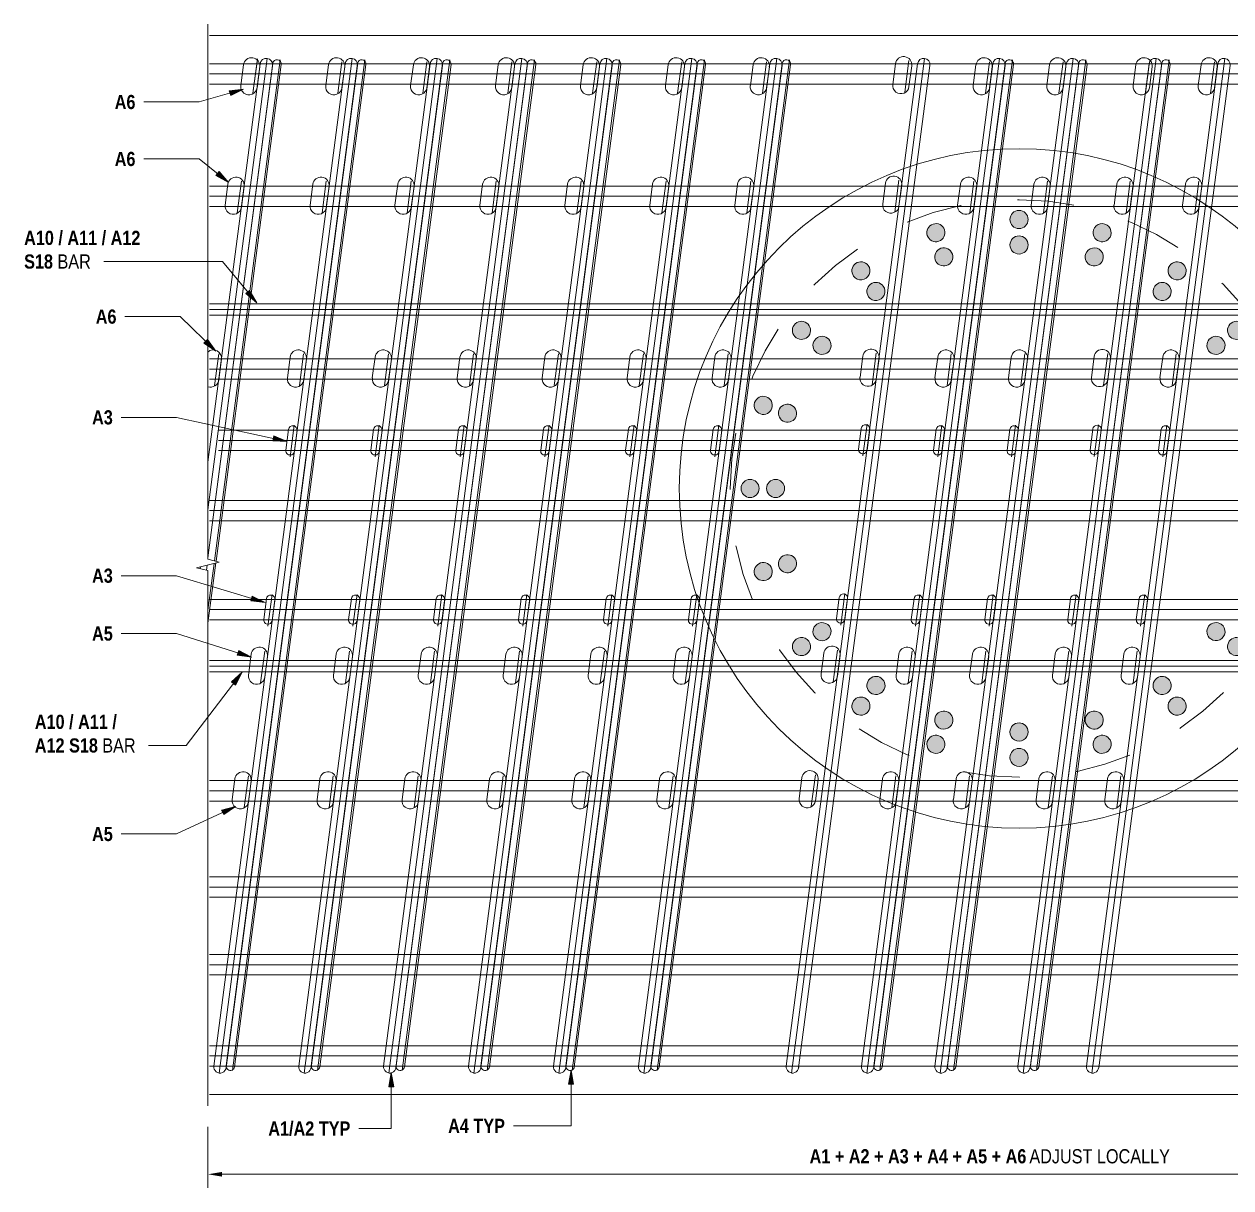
# Model space of a CAD drawing. Header units: metres. Extents: x 504.6 to 518.9, y 1.4 to 22.2.
# Drawn here: x 510.565 to 512.696, y 1.406 to 3.461 of the extents above; entities that cross this region are included whole.
import ezdxf

# ---------------------------------------------------------------- set-up
doc = ezdxf.new("R2010")
doc.units = ezdxf.units.M
doc.linetypes.add('JacobsDash', pattern=[0.0045, 0.003, -0.0015])
doc.layers.get('Defpoints').update_dxf_attribs({"color": 41})
for name, color, linetype, lineweight in [('A-ANNO-DIMS', 7, 'Continuous', 9), ('A-DETL', 7, 'Continuous', 13), ('A-DETL-GENF', 7, 'Continuous', 9), ('G-ANNO-TEXT', 7, 'Continuous', 9)]:
    doc.layers.add(name, color=color, linetype=linetype, lineweight=lineweight)
doc.styles.add('Arial Narrow_1', font='ARIALN.TTF', dxfattribs={"height": 0.025})
doc.styles.add('Arial Narrow_B_1', font='ARIALNB.TTF', dxfattribs={"height": 0.025})
doc.dimstyles.new('Dimension_Standard_O__mm_', dxfattribs={"dimscale": 0.3048, "dimtxt": 0.025586, "dimasz": 0.082021, "dimexe": 0.07874, "dimexo": 0.049213, "dimgap": 0.049213, "dimtad": 1, "dimdec": 0, "dimlfac": 1000, "dimzin": 0, "dimdsep": 46, "dimtxsty": 'Arial Narrow_1', "dimsah": 1, "dimcen": 0.09, "dimaunit": 1, "dimadec": 4, "dimazin": 0, "dimtfac": 1, "dimtdec": 4, "dimtix": 1, "dimtmove": 0, "dimatfit": 3, "dimfxl": 1, "dimtvp": 1, "dimtfill": 1, "dimtolj": 1, "dimtzin": 0, "dimlwd": 18, "dimlwe": 18, "dimarcsym": 2})

# ---------------------------------------------------------------- blocks, each defined once
blk = doc.blocks.new('S_Det_Reinf_Bar Section_2D - N32-5070897-DRG-2873073 - TYPICAL PLAN ABUTMENT A HEADSTOCK BOTTOM LEVEL')
at = {"layer": 'A-DETL-GENF'}
blk.add_hatch(color=256, dxfattribs=at).paths.add_polyline_path([(-0.016, 0), (-0.0155, -0.0041), (-0.0139, -0.008), (-0.0113, -0.0113), (-0.008, -0.0139), (-0.0041, -0.0155), (0, -0.016), (0.0041, -0.0155), (0.008, -0.0139), (0.0113, -0.0113), (0.0139, -0.008), (0.0155, -0.0041), (0.016, 0), (0.0155, 0.0041), (0.0139, 0.008), (0.0113, 0.0113), (0.008, 0.0139), (0.0041, 0.0155), (0, 0.016), (-0.0041, 0.0155), (-0.008, 0.0139), (-0.0113, 0.0113), (-0.0139, 0.008), (-0.0155, 0.0041)])
at = {"layer": 'A-DETL-GENF', "lineweight": 18}
for start, end in [(360, 180), (180, 360)]:
    blk.add_arc((0, 0), 0.016, start, end, dxfattribs=at)
blk = doc.blocks.new('S_Det_Reinf_Bar Section_2D - N32-V7-DRG-2873073 - TYPICAL PLAN ABUTMENT A HEADSTOCK BOTTOM LEVEL')
at = {"layer": 'A-DETL-GENF'}
blk.add_hatch(color=256, dxfattribs=at).paths.add_polyline_path([(-0.0155, -0.0041), (-0.0139, -0.008), (-0.0113, -0.0113), (-0.008, -0.0139), (-0.0041, -0.0155), (0, -0.016), (0.0041, -0.0155), (0.008, -0.0139), (0.0113, -0.0113), (0.0139, -0.008), (0.0155, -0.0041), (0.016, 0.0001), (0.0155, 0.0041), (0.0139, 0.008), (0.0113, 0.0113), (0.008, 0.0139), (0.0041, 0.0155), (0, 0.016), (-0.0041, 0.0155), (-0.008, 0.0139), (-0.0113, 0.0113), (-0.0139, 0.008), (-0.0155, 0.0041), (-0.016, 0)])
at = {"layer": 'A-DETL-GENF', "lineweight": 18}
for start, end in [(360, 180), (180, 360)]:
    blk.add_arc((0, 0), 0.016, start, end, dxfattribs=at)
blk = doc.blocks.new('S_Det_Reinf_Bar Section_2D - N32-V8-DRG-2873073 - TYPICAL PLAN ABUTMENT A HEADSTOCK BOTTOM LEVEL')
at = {"layer": 'A-DETL-GENF'}
blk.add_hatch(color=256, dxfattribs=at).paths.add_polyline_path([(-0.0139, -0.008), (-0.0113, -0.0113), (-0.008, -0.0139), (-0.0041, -0.0155), (0, -0.016), (0.0041, -0.0155), (0.008, -0.0139), (0.0113, -0.0113), (0.0139, -0.008), (0.0155, -0.0041), (0.016, 0), (0.0155, 0.0041), (0.0139, 0.008), (0.0113, 0.0113), (0.008, 0.0139), (0.0041, 0.0155), (-0.0002, 0.016), (-0.0041, 0.0155), (-0.008, 0.0139), (-0.0113, 0.0113), (-0.0139, 0.008), (-0.0155, 0.0041), (-0.016, 0), (-0.0155, -0.0041)])
at = {"layer": 'A-DETL-GENF', "lineweight": 18}
for start, end in [(360, 180), (180, 360)]:
    blk.add_arc((0, 0), 0.016, start, end, dxfattribs=at)
blk = doc.blocks.new('S_Det_Reinf_Bar Section_2D - N32-V9-DRG-2873073 - TYPICAL PLAN ABUTMENT A HEADSTOCK BOTTOM LEVEL')
at = {"layer": 'A-DETL-GENF'}
blk.add_hatch(color=256, dxfattribs=at).paths.add_polyline_path([(0.008, 0.0139), (0.0041, 0.0155), (0, 0.016), (-0.0041, 0.0155), (-0.008, 0.0139), (-0.0113, 0.0113), (-0.0139, 0.008), (-0.0155, 0.0041), (-0.016, 0), (-0.0155, -0.0041), (-0.0139, -0.008), (-0.0113, -0.0113), (-0.008, -0.0139), (-0.0041, -0.0155), (0.0003, -0.016), (0.0041, -0.0155), (0.008, -0.0139), (0.0113, -0.0113), (0.0139, -0.008), (0.0155, -0.0041), (0.016, 0), (0.0155, 0.0041), (0.0139, 0.008), (0.0113, 0.0113)])
at = {"layer": 'A-DETL-GENF', "lineweight": 18}
for start, end in [(360, 180), (180, 360)]:
    blk.add_arc((0, 0), 0.016, start, end, dxfattribs=at)
blk = doc.blocks.new('CS_DET_BreakLine_ViewScale - Std Break-7275567-DRG-2873073 - TYPICAL PLAN ABUTMENT A HEADSTOCK BOTTOM LEVEL')
at = {"layer": 'A-DETL-GENF'}
for p, q in [((0.925, 0), (-0.02, 0)), ((0.93, 0.02), (0.925, 0)), ((0.94, -0.02), (0.93, 0.02)), ((0.945, 0), (0.94, -0.02)), ((1.89, 0), (0.945, 0))]:
    blk.add_line(p, q, dxfattribs=at)
blk = doc.blocks.new('DIMBLOCK1-DRG-2873073 - TYPICAL PLAN ABUTMENT A HEADSTOCK BOTTOM LEVEL')
at = {"layer": 'A-ANNO-DIMS', "color": 0, "lineweight": 18, "transparency": 16777216}
for p, q in [((510.8896, 1.5137), (510.8896, 1.4059)), ((513.7521, 1.5083), (513.7521, 1.4059)), ((510.9146, 1.4299), (513.7271, 1.4299))]:
    blk.add_line(p, q, dxfattribs=at)
at = {"layer": 'A-ANNO-DIMS', "color": 0, "transparency": 16777216}
for points in [[(510.9146, 1.4341), (510.9146, 1.4257), (510.8896, 1.4299)], [(513.7271, 1.4341), (513.7271, 1.4257), (513.7521, 1.4299)]]:
    blk.add_solid(points, dxfattribs=at)
at = {"layer": 'Defpoints', "color": 0, "transparency": 16777216}
for p in [(510.8896, 1.5287), (513.7521, 1.5233), (513.7521, 1.4299)]:
    blk.add_point(p, dxfattribs=at)
at = {"layer": 'A-ANNO-DIMS', "color": 0, "lineweight": 18, "transparency": 16777216, "insert": (512.3209, 1.4598), "char_height": 0.025, "attachment_point": 5, "style": 'Arial Narrow_1', "bg_fill": 3, "box_fill_scale": 1.1, "bg_fill_color": 256, "bg_fill_true_color": 13158600, "bg_fill_transparency": 0}
blk.add_mtext('\\A1;\u200e', dxfattribs=at)

msp = doc.modelspace()

# ---------------------------------------------------------------- hatches: boundary and pattern name
at = {"layer": 'G-ANNO-TEXT'}
for points in [[(510.9526, 3.346), (510.9273, 3.3433), (510.9297, 3.3348)], [(510.9258, 3.1816), (510.9091, 3.2007), (510.9035, 3.1938)], [(510.9758, 2.9687), (510.9632, 2.9907), (510.9564, 2.9851)], [(510.9035, 2.8834), (510.8886, 2.904), (510.8825, 2.8977)], [(511.0296, 2.7242), (511.0061, 2.7338), (511.0043, 2.7252)], [(510.9904, 2.4396), (510.9678, 2.4511), (510.9652, 2.4426)], [(510.9664, 2.3432), (510.9439, 2.3549), (510.9412, 2.3465)], [(510.9498, 2.3165), (510.9311, 2.2993), (510.9381, 2.2939)], [(510.9382, 2.0796), (510.9137, 2.073), (510.9174, 2.065)], [(511.2132, 1.6094), (511.2088, 1.5844), (511.2176, 1.5844)], [(511.5309, 1.614), (511.5265, 1.589), (511.5353, 1.589)]]:
    msp.add_hatch(color=256, dxfattribs=at).paths.add_polyline_path(points)

# ---------------------------------------------------------------- linework, layer by layer
at = {"layer": 'A-DETL', "lineweight": 18}
for p, q in [((510.8921, 3.441), (513.7521, 3.441)), ((511.0041, 3.3917), (510.8896, 2.5184)), ((510.9818, 3.391), (510.8896, 2.6877)), ((510.8921, 3.391), (513.7521, 3.391)), ((511.1318, 3.391), (510.8999, 1.621)), ((511.019, 3.3897), (510.904, 2.5124)), ((511.1537, 3.3917), (510.9218, 1.6217)), ((511.1686, 3.3897), (510.9366, 1.6197)), ((510.9524, 3.3892), (510.9476, 3.3525)), ((511.2818, 3.391), (511.0499, 1.621)), ((511.3041, 3.3917), (511.0721, 1.6217)), ((511.319, 3.3897), (511.087, 1.6197)), ((511.1024, 3.3892), (511.0976, 3.3525)), ((511.4318, 3.391), (511.1999, 1.621)), ((511.4537, 3.3917), (511.2218, 1.6217)), ((511.4686, 3.3897), (511.2366, 1.6197)), ((511.2524, 3.3892), (511.2476, 3.3525)), ((511.5818, 3.391), (511.3499, 1.621)), ((511.6037, 3.3917), (511.3718, 1.6217)), ((511.6186, 3.3897), (511.3866, 1.6197)), ((511.4024, 3.3892), (511.3976, 3.3525)), ((511.7318, 3.391), (511.4999, 1.621)), ((511.7537, 3.3917), (511.5218, 1.6217)), ((511.7686, 3.3897), (511.5366, 1.6197)), ((511.5524, 3.3892), (511.5476, 3.3525)), ((511.8818, 3.391), (511.6499, 1.621)), ((511.9037, 3.3917), (511.6718, 1.6217)), ((511.9186, 3.3897), (511.6866, 1.6197)), ((511.7024, 3.3892), (511.6976, 3.3525)), ((511.8524, 3.3892), (511.8476, 3.3525)), ((512.143, 3.391), (511.9111, 1.621)), ((512.2756, 3.391), (512.0436, 1.621)), ((512.2975, 3.3917), (512.0655, 1.6217)), ((512.3124, 3.3897), (512.0804, 1.6197)), ((512.1038, 3.3911), (512.099, 3.3544)), ((512.4056, 3.391), (512.1736, 1.621)), ((512.4275, 3.3917), (512.1955, 1.6217)), ((512.4424, 3.3897), (512.2104, 1.6197)), ((512.2461, 3.3892), (512.2413, 3.3525)), ((512.5518, 3.391), (512.3198, 1.621)), ((512.5741, 3.3917), (512.3421, 1.6217)), ((512.5889, 3.3897), (512.357, 1.6197)), ((512.3761, 3.3892), (512.3713, 3.3525)), ((512.673, 3.391), (512.4411, 1.621)), ((512.5286, 3.3892), (512.5238, 3.3525)), ((512.6436, 3.3892), (512.6388, 3.3525)), ((511.0036, 3.3881), (510.8896, 2.5184)), ((511.1536, 3.3881), (510.9217, 1.6181)), ((510.9811, 3.3854), (510.9763, 3.3487)), ((511.3036, 3.3881), (511.0717, 1.6181)), ((511.1311, 3.3854), (511.1263, 3.3487)), ((511.4536, 3.3881), (511.2217, 1.6181)), ((511.2811, 3.3854), (511.2763, 3.3487)), ((511.6036, 3.3881), (511.3717, 1.6181)), ((511.4311, 3.3854), (511.4263, 3.3487)), ((511.7536, 3.3881), (511.5217, 1.6181)), ((511.5811, 3.3854), (511.5763, 3.3487)), ((511.9036, 3.3881), (511.6717, 1.6181)), ((511.7311, 3.3854), (511.7263, 3.3487)), ((511.8811, 3.3854), (511.8763, 3.3487)), ((512.1648, 3.3881), (511.9329, 1.6181)), ((512.2974, 3.3881), (512.0654, 1.6181)), ((512.1326, 3.3873), (512.1277, 3.3507)), ((512.4274, 3.3881), (512.1954, 1.6181)), ((512.2749, 3.3854), (512.2701, 3.3487)), ((512.5736, 3.3881), (512.3416, 1.6181)), ((512.4049, 3.3854), (512.4001, 3.3487)), ((512.6948, 3.3881), (512.4629, 1.6181)), ((512.5573, 3.3854), (512.5525, 3.3487)), ((512.6723, 3.3854), (512.6675, 3.3487)), ((510.8921, 3.355), (513.7521, 3.355)), ((510.9247, 3.1781), (510.9199, 3.1415)), ((511.0747, 3.1781), (511.0699, 3.1415)), ((511.2247, 3.1781), (511.2199, 3.1415)), ((511.3747, 3.1781), (511.3699, 3.1415)), ((511.5247, 3.1781), (511.5199, 3.1415)), ((511.6747, 3.1781), (511.6699, 3.1415)), ((511.8247, 3.1781), (511.8199, 3.1415)), ((512.0861, 3.1801), (512.0813, 3.1434)), ((512.1149, 3.1763), (512.1101, 3.1396)), ((512.2185, 3.1781), (512.2137, 3.1415)), ((512.3485, 3.1781), (512.3437, 3.1415)), ((512.4947, 3.1781), (512.4899, 3.1415)), ((512.6159, 3.1781), (512.6111, 3.1415)), ((510.8921, 3.175), (513.7521, 3.175)), ((510.9535, 3.1744), (510.9486, 3.1377)), ((511.1035, 3.1744), (511.0986, 3.1377)), ((511.2535, 3.1744), (511.2486, 3.1377)), ((511.4035, 3.1744), (511.3986, 3.1377)), ((511.5535, 3.1744), (511.5486, 3.1377)), ((511.7035, 3.1744), (511.6986, 3.1377)), ((511.8535, 3.1744), (511.8486, 3.1377)), ((512.2472, 3.1744), (512.2424, 3.1377)), ((512.3772, 3.1744), (512.3724, 3.1377)), ((512.5234, 3.1744), (512.5186, 3.1377)), ((512.6447, 3.1744), (512.6399, 3.1377)), ((510.8921, 3.139), (513.7521, 3.139)), ((510.8921, 2.967), (513.7521, 2.967)), ((510.8921, 2.947), (513.7521, 2.947)), ((510.8921, 2.8699), (513.7521, 2.8699)), ((510.9135, 2.8693), (510.9087, 2.8326)), ((511.0347, 2.8731), (511.0299, 2.8364)), ((511.0635, 2.8693), (511.0587, 2.8326)), ((511.1847, 2.8731), (511.1799, 2.8364)), ((511.2135, 2.8693), (511.2087, 2.8326)), ((511.3347, 2.8731), (511.3299, 2.8364)), ((511.3635, 2.8693), (511.3587, 2.8326)), ((511.4847, 2.8731), (511.4799, 2.8364)), ((511.5135, 2.8693), (511.5087, 2.8326)), ((511.6347, 2.8731), (511.6299, 2.8364)), ((511.6635, 2.8693), (511.6587, 2.8326)), ((511.7847, 2.8731), (511.7799, 2.8364)), ((511.8135, 2.8693), (511.8087, 2.8326)), ((512.0461, 2.8744), (512.0413, 2.8377)), ((512.0748, 2.8706), (512.07, 2.8339)), ((512.1785, 2.8731), (512.1737, 2.8364)), ((512.2073, 2.8693), (512.2024, 2.8326)), ((512.3085, 2.8731), (512.3037, 2.8364)), ((512.3373, 2.8693), (512.3324, 2.8326)), ((512.4548, 2.8739), (512.45, 2.8372)), ((512.4835, 2.8701), (512.4787, 2.8334)), ((512.5759, 2.8731), (512.5711, 2.8364)), ((512.6047, 2.8693), (512.5999, 2.8326)), ((510.8921, 2.8339), (513.7521, 2.8339)), ((510.9084, 2.7439), (513.7521, 2.7439)), ((511.0321, 2.7453), (511.0273, 2.7086)), ((511.047, 2.7433), (511.0422, 2.7066)), ((511.1821, 2.7453), (511.1773, 2.7086)), ((511.197, 2.7433), (511.1922, 2.7066)), ((511.3321, 2.7453), (511.3273, 2.7086)), ((511.347, 2.7433), (511.3422, 2.7066)), ((511.4821, 2.7453), (511.4773, 2.7086)), ((511.497, 2.7433), (511.4922, 2.7066)), ((511.6321, 2.7453), (511.6273, 2.7086)), ((511.647, 2.7433), (511.6422, 2.7066)), ((511.7821, 2.7453), (511.7773, 2.7086)), ((511.797, 2.7433), (511.7922, 2.7066)), ((512.0435, 2.7472), (512.0387, 2.7105)), ((512.0584, 2.7452), (512.0536, 2.7086)), ((512.1759, 2.7453), (512.1711, 2.7086)), ((512.1907, 2.7433), (512.1859, 2.7066)), ((512.3059, 2.7453), (512.3011, 2.7086)), ((512.3207, 2.7433), (512.3159, 2.7066)), ((512.4524, 2.746), (512.4475, 2.7094)), ((512.4672, 2.7441), (512.4624, 2.7074)), ((512.5733, 2.7453), (512.5685, 2.7086)), ((512.5882, 2.7433), (512.5834, 2.7066)), ((510.9084, 2.7079), (513.7521, 2.7079)), ((510.8921, 2.62), (513.7521, 2.62)), ((510.8921, 2.584), (513.7521, 2.584)), ((510.888, 2.5056), (510.8868, 2.4967)), ((510.888, 2.5056), (510.8868, 2.4967)), ((510.9036, 2.5095), (510.8896, 2.4029)), ((510.8921, 2.445), (513.7521, 2.445)), ((510.9929, 2.4463), (510.9881, 2.4096)), ((511.0078, 2.4444), (511.003, 2.4077)), ((511.1429, 2.4463), (511.1381, 2.4096)), ((511.1578, 2.4444), (511.153, 2.4077)), ((511.2929, 2.4463), (511.2881, 2.4096)), ((511.3078, 2.4444), (511.303, 2.4077)), ((511.4429, 2.4463), (511.4381, 2.4096)), ((511.4578, 2.4444), (511.453, 2.4077)), ((511.5929, 2.4463), (511.5881, 2.4096)), ((511.6078, 2.4444), (511.603, 2.4077)), ((511.7429, 2.4463), (511.7381, 2.4096)), ((511.7578, 2.4444), (511.753, 2.4077)), ((512.0044, 2.4483), (511.9995, 2.4116)), ((512.0192, 2.4463), (512.0144, 2.4096)), ((512.1367, 2.4463), (512.1319, 2.4096)), ((512.1516, 2.4444), (512.1468, 2.4077)), ((512.2667, 2.4463), (512.2619, 2.4096)), ((512.2816, 2.4444), (512.2768, 2.4077)), ((512.4129, 2.4463), (512.4081, 2.4096)), ((512.4277, 2.4444), (512.4229, 2.4077)), ((512.5341, 2.4463), (512.5293, 2.4096)), ((512.549, 2.4444), (512.5442, 2.4077)), ((510.8921, 2.409), (513.7521, 2.409)), ((510.9659, 2.3481), (510.9611, 2.3115)), ((511.1159, 2.3481), (511.1111, 2.3115)), ((511.2659, 2.3481), (511.2611, 2.3115)), ((511.4159, 2.3481), (511.4111, 2.3115)), ((511.5659, 2.3481), (511.5611, 2.3115)), ((511.7159, 2.3481), (511.7111, 2.3115)), ((511.9774, 2.3501), (511.9726, 2.3134)), ((512.0061, 2.3463), (512.0013, 2.3096)), ((512.1097, 2.3481), (512.1049, 2.3115)), ((512.2397, 2.3481), (512.2349, 2.3115)), ((512.3859, 2.3481), (512.3811, 2.3115)), ((512.5071, 2.3481), (512.5023, 2.3115)), ((510.8921, 2.337), (513.7521, 2.337)), ((510.9947, 2.3444), (510.9899, 2.3077)), ((511.1447, 2.3444), (511.1399, 2.3077)), ((511.2947, 2.3444), (511.2899, 2.3077)), ((511.4447, 2.3444), (511.4399, 2.3077)), ((511.5947, 2.3444), (511.5899, 2.3077)), ((511.7447, 2.3444), (511.7399, 2.3077)), ((512.1385, 2.3444), (512.1337, 2.3077)), ((512.2685, 2.3444), (512.2637, 2.3077)), ((512.4146, 2.3444), (512.4098, 2.3077)), ((512.5359, 2.3444), (512.5311, 2.3077)), ((510.8921, 2.317), (513.7521, 2.317)), ((510.8921, 2.125), (513.7521, 2.125)), ((510.9371, 2.1281), (510.9323, 2.0915)), ((510.9658, 2.1244), (510.961, 2.0877)), ((511.0871, 2.1281), (511.0823, 2.0915)), ((511.1158, 2.1244), (511.111, 2.0877)), ((511.2371, 2.1281), (511.2323, 2.0915)), ((511.2658, 2.1244), (511.261, 2.0877)), ((511.3871, 2.1281), (511.3823, 2.0915)), ((511.4158, 2.1244), (511.411, 2.0877)), ((511.5371, 2.1281), (511.5323, 2.0915)), ((511.5658, 2.1244), (511.561, 2.0877)), ((511.6871, 2.1281), (511.6823, 2.0915)), ((511.7158, 2.1244), (511.711, 2.0877)), ((511.9385, 2.1301), (511.9337, 2.0934)), ((511.9673, 2.1263), (511.9625, 2.0896)), ((512.0809, 2.1281), (512.0761, 2.0915)), ((512.1096, 2.1244), (512.1048, 2.0877)), ((512.2109, 2.1281), (512.2061, 2.0915)), ((512.2396, 2.1244), (512.2348, 2.0877)), ((512.3571, 2.1281), (512.3522, 2.0915)), ((512.3858, 2.1244), (512.381, 2.0877)), ((512.4783, 2.1281), (512.4735, 2.0915)), ((512.5071, 2.1244), (512.5023, 2.0877)), ((510.8921, 2.089), (513.7521, 2.089)), ((510.8921, 1.955), (513.7521, 1.955)), ((510.8921, 1.919), (513.7521, 1.919)), ((510.8921, 1.818), (513.7521, 1.818)), ((510.8921, 1.782), (513.7521, 1.782)), ((510.8921, 1.657), (513.7521, 1.657)), ((510.8921, 1.621), (513.7521, 1.621)), ((510.8921, 1.571), (513.7521, 1.571))]:
    msp.add_line(p, q, dxfattribs=at)
at = {"layer": 'A-DETL', "color": 7, "lineweight": 9, "true_color": 0xffffff}
for p, q in [((510.9942, 3.4005), (510.8896, 2.603)), ((511.017, 3.3982), (510.901, 2.5131)), ((511.1442, 3.4005), (510.9093, 1.6087)), ((511.1666, 3.3982), (510.9327, 1.6133)), ((510.9763, 3.3946), (510.969, 3.3388)), ((510.9769, 3.3996), (510.9696, 3.3438)), ((511.2942, 3.4005), (511.0593, 1.6087)), ((511.317, 3.3982), (511.0831, 1.6133)), ((511.1263, 3.3946), (511.119, 3.3388)), ((511.4442, 3.4005), (511.2093, 1.6087)), ((511.4666, 3.3982), (511.2327, 1.6133)), ((511.2763, 3.3946), (511.269, 3.3388)), ((511.5942, 3.4005), (511.3593, 1.6087)), ((511.6166, 3.3982), (511.3827, 1.6133)), ((511.4263, 3.3946), (511.419, 3.3388)), ((511.7442, 3.4005), (511.5093, 1.6087)), ((511.7666, 3.3982), (511.5327, 1.6133)), ((511.5763, 3.3946), (511.569, 3.3388)), ((511.8942, 3.4005), (511.6593, 1.6087)), ((511.9166, 3.3982), (511.6827, 1.6133)), ((511.7263, 3.3946), (511.719, 3.3388)), ((511.8763, 3.3946), (511.869, 3.3388)), ((512.1554, 3.4005), (511.9205, 1.6087)), ((512.2879, 3.4005), (512.0531, 1.6087)), ((512.3104, 3.3982), (512.0765, 1.6133)), ((512.1277, 3.3966), (512.1204, 3.3408)), ((512.4179, 3.4005), (512.1831, 1.6087)), ((512.4404, 3.3982), (512.2065, 1.6133)), ((512.2701, 3.3946), (512.2627, 3.3388)), ((512.5641, 3.4005), (512.3293, 1.6087)), ((512.587, 3.3982), (512.3531, 1.6133)), ((512.4001, 3.3946), (512.3927, 3.3388)), ((512.6854, 3.4005), (512.4505, 1.6087)), ((512.5525, 3.3946), (512.5452, 3.3388)), ((512.6675, 3.3946), (512.6602, 3.3388)), ((510.8921, 3.373), (513.7521, 3.373)), ((510.9486, 3.1836), (510.9413, 3.1278)), ((511.0986, 3.1836), (511.0913, 3.1278)), ((511.2486, 3.1836), (511.2413, 3.1278)), ((511.3986, 3.1836), (511.3913, 3.1278)), ((511.5486, 3.1836), (511.5413, 3.1278)), ((511.6986, 3.1836), (511.6913, 3.1278)), ((511.8486, 3.1836), (511.8413, 3.1278)), ((512.1101, 3.1855), (512.1027, 3.1297)), ((512.2424, 3.1836), (512.2351, 3.1278)), ((512.3724, 3.1836), (512.3651, 3.1278)), ((512.5186, 3.1836), (512.5113, 3.1278)), ((512.6398, 3.1836), (512.6325, 3.1278)), ((510.8921, 3.157), (513.7521, 3.157)), ((510.8921, 2.957), (513.7521, 2.957)), ((510.9086, 2.8785), (510.9013, 2.8227)), ((511.0586, 2.8785), (511.0513, 2.8227)), ((511.2086, 2.8785), (511.2013, 2.8227)), ((511.3586, 2.8785), (511.3513, 2.8227)), ((511.5086, 2.8785), (511.5013, 2.8227)), ((511.6586, 2.8785), (511.6513, 2.8227)), ((511.8086, 2.8785), (511.8013, 2.8227)), ((512.07, 2.8798), (512.0627, 2.824)), ((512.2024, 2.8785), (512.1951, 2.8227)), ((512.3324, 2.8785), (512.3251, 2.8227)), ((512.4787, 2.8794), (512.4714, 2.8235)), ((512.5998, 2.8785), (512.5925, 2.8227)), ((510.8921, 2.8519), (513.7521, 2.8519)), ((511.0421, 2.7525), (511.0348, 2.6967)), ((511.1921, 2.7525), (511.1848, 2.6967)), ((511.3421, 2.7525), (511.3348, 2.6967)), ((511.4921, 2.7525), (511.4848, 2.6967)), ((511.6421, 2.7525), (511.6348, 2.6967)), ((511.7921, 2.7525), (511.7848, 2.6967)), ((512.0536, 2.7545), (512.0462, 2.6987)), ((512.1859, 2.7525), (512.1786, 2.6967)), ((512.3159, 2.7525), (512.3086, 2.6967)), ((512.4624, 2.7533), (512.4551, 2.6975)), ((512.5833, 2.7525), (512.576, 2.6967)), ((510.9084, 2.7259), (513.7521, 2.7259)), ((510.8921, 2.602), (513.7521, 2.602)), ((510.8765, 2.5027), (510.8761, 2.4994)), ((510.9005, 2.5087), (510.8896, 2.4262)), ((511.0029, 2.4536), (510.9956, 2.3978)), ((511.1529, 2.4536), (511.1456, 2.3978)), ((511.3029, 2.4536), (511.2956, 2.3978)), ((511.4529, 2.4536), (511.4456, 2.3978)), ((511.6029, 2.4536), (511.5956, 2.3978)), ((511.7529, 2.4536), (511.7456, 2.3978)), ((512.0144, 2.4555), (512.0071, 2.3997)), ((512.1467, 2.4536), (512.1394, 2.3978)), ((512.2767, 2.4536), (512.2694, 2.3978)), ((512.4229, 2.4536), (512.4156, 2.3978)), ((512.5442, 2.4536), (512.5368, 2.3978)), ((510.8921, 2.427), (513.7521, 2.427)), ((510.9898, 2.3536), (510.9825, 2.2978)), ((511.1398, 2.3536), (511.1325, 2.2978)), ((511.2898, 2.3536), (511.2825, 2.2978)), ((511.4398, 2.3536), (511.4325, 2.2978)), ((511.5898, 2.3536), (511.5825, 2.2978)), ((511.7398, 2.3536), (511.7325, 2.2978)), ((512.0013, 2.3555), (511.994, 2.2997)), ((512.1336, 2.3536), (512.1263, 2.2978)), ((512.2636, 2.3536), (512.2563, 2.2978)), ((512.4098, 2.3536), (512.4025, 2.2978)), ((512.531, 2.3536), (512.5237, 2.2978)), ((510.8921, 2.327), (513.7521, 2.327)), ((510.961, 2.1336), (510.9537, 2.0778)), ((511.111, 2.1336), (511.1037, 2.0778)), ((511.261, 2.1336), (511.2537, 2.0778)), ((511.411, 2.1336), (511.4037, 2.0778)), ((511.561, 2.1336), (511.5537, 2.0778)), ((511.711, 2.1336), (511.7037, 2.0778)), ((511.9624, 2.1355), (511.9551, 2.0797)), ((512.1048, 2.1336), (512.0975, 2.0778)), ((512.2348, 2.1336), (512.2275, 2.0778)), ((512.381, 2.1336), (512.3736, 2.0778)), ((512.5022, 2.1336), (512.4949, 2.0778)), ((510.8921, 2.107), (513.7521, 2.107)), ((510.8921, 1.937), (513.7521, 1.937)), ((510.8921, 1.8), (513.7521, 1.8)), ((510.8921, 1.639), (513.7521, 1.639))]:
    msp.add_line(p, q, dxfattribs=at)
at = {"layer": 'A-DETL', "lineweight": 18}
msp.add_circle((512.3221, 2.641), 0.6, dxfattribs=at)
at = {"layer": 'A-DETL', "color": 8, "linetype": 'JacobsDash', "lineweight": 9, "true_color": 0x808080}
msp.add_circle((512.3221, 2.641), 0.51, dxfattribs=at)
at = {"layer": 'A-DETL', "lineweight": 18}
for centre, radius, start, end in [((510.9667, 3.3873), 0.0145, 352.5337, 172.5337), ((510.9927, 3.3896), 0.011, 352.5337, 172.5337), ((511.0115, 3.3907), 0.0075, 352.5337, 172.5337), ((511.1167, 3.3873), 0.0145, 352.5337, 172.5337), ((511.1427, 3.3896), 0.011, 352.5337, 172.5337), ((511.1612, 3.3907), 0.0075, 352.5337, 172.5337), ((511.2667, 3.3873), 0.0145, 352.5337, 172.5337), ((511.2927, 3.3896), 0.011, 352.5337, 172.5337), ((511.3115, 3.3907), 0.0075, 352.5337, 172.5337), ((511.4167, 3.3873), 0.0145, 352.5337, 172.5337), ((511.4427, 3.3896), 0.011, 352.5337, 172.5337), ((511.4612, 3.3907), 0.0075, 352.5337, 172.5337), ((511.5667, 3.3873), 0.0145, 352.5337, 172.5337), ((511.5927, 3.3896), 0.011, 352.5337, 172.5337), ((511.6112, 3.3907), 0.0075, 352.5337, 172.5337), ((511.7167, 3.3873), 0.0145, 352.5337, 172.5337), ((511.7427, 3.3896), 0.011, 352.5337, 172.5337), ((511.7612, 3.3907), 0.0075, 352.5337, 172.5337), ((511.8667, 3.3873), 0.0145, 352.5337, 172.5337), ((511.8927, 3.3896), 0.011, 352.5337, 172.5337), ((511.9112, 3.3907), 0.0075, 352.5337, 172.5337), ((512.1182, 3.3892), 0.0145, 352.5337, 172.5337), ((512.1539, 3.3896), 0.011, 352.5337, 172.5337), ((512.2605, 3.3873), 0.0145, 352.5337, 172.5337), ((512.2865, 3.3896), 0.011, 352.5337, 172.5337), ((512.3049, 3.3907), 0.0075, 352.5337, 172.5337), ((512.3905, 3.3873), 0.0145, 352.5337, 172.5337), ((512.4165, 3.3896), 0.011, 352.5337, 172.5337), ((512.4349, 3.3907), 0.0075, 352.5337, 172.5337), ((512.5429, 3.3873), 0.0145, 352.5337, 172.5337), ((512.5627, 3.3896), 0.011, 352.5337, 172.5337), ((512.5815, 3.3907), 0.0075, 352.5337, 172.5337), ((512.6579, 3.3873), 0.0145, 352.5337, 172.5337), ((512.6839, 3.3896), 0.011, 352.5337, 172.5337), ((510.9619, 3.3506), 0.0145, 172.5337, 352.5337), ((511.1119, 3.3506), 0.0145, 172.5337, 352.5337), ((511.2619, 3.3506), 0.0145, 172.5337, 352.5337), ((511.4119, 3.3506), 0.0145, 172.5337, 352.5337), ((511.5619, 3.3506), 0.0145, 172.5337, 352.5337), ((511.7119, 3.3506), 0.0145, 172.5337, 352.5337), ((511.8619, 3.3506), 0.0145, 172.5337, 352.5337), ((512.1134, 3.3526), 0.0145, 172.5337, 352.5337), ((512.2557, 3.3506), 0.0145, 172.5337, 352.5337), ((512.3857, 3.3506), 0.0145, 172.5337, 352.5337), ((512.5381, 3.3506), 0.0145, 172.5337, 352.5337), ((512.6531, 3.3506), 0.0145, 172.5337, 352.5337), ((510.9391, 3.1763), 0.0145, 352.5337, 172.5337), ((511.0891, 3.1763), 0.0145, 352.5337, 172.5337), ((511.2391, 3.1763), 0.0145, 352.5337, 172.5337), ((511.3891, 3.1763), 0.0145, 352.5337, 172.5337), ((511.5391, 3.1763), 0.0145, 352.5337, 172.5337), ((511.6891, 3.1763), 0.0145, 352.5337, 172.5337), ((511.8391, 3.1763), 0.0145, 352.5337, 172.5337), ((512.1005, 3.1782), 0.0145, 352.5337, 172.5337), ((512.2329, 3.1763), 0.0145, 352.5337, 172.5337), ((512.3629, 3.1763), 0.0145, 352.5337, 172.5337), ((512.509, 3.1763), 0.0145, 352.5337, 172.5337), ((512.6303, 3.1763), 0.0145, 352.5337, 172.5337), ((510.9343, 3.1396), 0.0145, 172.5337, 352.5337), ((511.0843, 3.1396), 0.0145, 172.5337, 352.5337), ((511.2343, 3.1396), 0.0145, 172.5337, 352.5337), ((511.3843, 3.1396), 0.0145, 172.5337, 352.5337), ((511.5343, 3.1396), 0.0145, 172.5337, 352.5337), ((511.6843, 3.1396), 0.0145, 172.5337, 352.5337), ((511.8343, 3.1396), 0.0145, 172.5337, 352.5337), ((512.0957, 3.1415), 0.0145, 172.5337, 352.5337), ((512.2281, 3.1396), 0.0145, 172.5337, 352.5337), ((512.3581, 3.1396), 0.0145, 172.5337, 352.5337), ((512.5042, 3.1396), 0.0145, 172.5337, 352.5337), ((512.6255, 3.1396), 0.0145, 172.5337, 352.5337), ((510.8991, 2.8712), 0.0145, 352.5337, 131.9687), ((511.0491, 2.8712), 0.0145, 352.5337, 172.5337), ((511.1991, 2.8712), 0.0145, 352.5337, 172.5337), ((511.3491, 2.8712), 0.0145, 352.5337, 172.5337), ((511.4991, 2.8712), 0.0145, 352.5337, 172.5337), ((511.6491, 2.8712), 0.0145, 352.5337, 172.5337), ((511.7991, 2.8712), 0.0145, 352.5337, 172.5337), ((512.0605, 2.8725), 0.0145, 352.5337, 172.5337), ((512.1929, 2.8712), 0.0145, 352.5337, 172.5337), ((512.3229, 2.8712), 0.0145, 352.5337, 172.5337), ((512.4691, 2.872), 0.0145, 352.5337, 172.5337), ((512.5903, 2.8712), 0.0145, 352.5337, 172.5337), ((511.0443, 2.8345), 0.0145, 172.5337, 352.5337), ((511.1943, 2.8345), 0.0145, 172.5337, 352.5337), ((511.3443, 2.8345), 0.0145, 172.5337, 352.5337), ((511.4943, 2.8345), 0.0145, 172.5337, 352.5337), ((511.6443, 2.8345), 0.0145, 172.5337, 352.5337), ((511.7943, 2.8345), 0.0145, 172.5337, 352.5337), ((512.0556, 2.8358), 0.0145, 172.5337, 352.5337), ((512.1881, 2.8345), 0.0145, 172.5337, 352.5337), ((512.3181, 2.8345), 0.0145, 172.5337, 352.5337), ((512.4643, 2.8353), 0.0145, 172.5337, 352.5337), ((512.5855, 2.8345), 0.0145, 172.5337, 352.5337), ((510.8943, 2.8345), 0.0145, 251.2394, 352.5337), ((511.0395, 2.7443), 0.0075, 352.5337, 172.5337), ((511.1895, 2.7443), 0.0075, 352.5337, 172.5337), ((511.3395, 2.7443), 0.0075, 352.5337, 172.5337), ((511.4895, 2.7443), 0.0075, 352.5337, 172.5337), ((511.6395, 2.7443), 0.0075, 352.5337, 172.5337), ((511.7895, 2.7443), 0.0075, 352.5337, 172.5337), ((512.051, 2.7462), 0.0075, 352.5337, 172.5337), ((512.1833, 2.7443), 0.0075, 352.5337, 172.5337), ((512.3133, 2.7443), 0.0075, 352.5337, 172.5337), ((512.4598, 2.7451), 0.0075, 352.5337, 172.5337), ((512.5807, 2.7443), 0.0075, 352.5337, 172.5337), ((511.0347, 2.7076), 0.0075, 172.5337, 352.5337), ((511.1847, 2.7076), 0.0075, 172.5337, 352.5337), ((511.3347, 2.7076), 0.0075, 172.5337, 352.5337), ((511.4847, 2.7076), 0.0075, 172.5337, 352.5337), ((511.6347, 2.7076), 0.0075, 172.5337, 352.5337), ((511.7847, 2.7076), 0.0075, 172.5337, 352.5337), ((512.0462, 2.7096), 0.0075, 172.5337, 352.5337), ((512.1785, 2.7076), 0.0075, 172.5337, 352.5337), ((512.3085, 2.7076), 0.0075, 172.5337, 352.5337), ((512.455, 2.7084), 0.0075, 172.5337, 352.5337), ((512.5759, 2.7076), 0.0075, 172.5337, 352.5337), ((511.0003, 2.4453), 0.0075, 352.5337, 172.5337), ((511.1503, 2.4453), 0.0075, 352.5337, 172.5337), ((511.3003, 2.4453), 0.0075, 352.5337, 172.5337), ((511.4503, 2.4453), 0.0075, 352.5337, 172.5337), ((511.6003, 2.4453), 0.0075, 352.5337, 172.5337), ((511.7503, 2.4453), 0.0075, 352.5337, 172.5337), ((512.0118, 2.4473), 0.0075, 352.5337, 172.5337), ((512.1441, 2.4453), 0.0075, 352.5337, 172.5337), ((512.2741, 2.4453), 0.0075, 352.5337, 172.5337), ((512.4203, 2.4453), 0.0075, 352.5337, 172.5337), ((512.5416, 2.4453), 0.0075, 352.5337, 172.5337), ((510.9955, 2.4087), 0.0075, 172.5337, 352.5337), ((511.1455, 2.4087), 0.0075, 172.5337, 352.5337), ((511.2955, 2.4087), 0.0075, 172.5337, 352.5337), ((511.4455, 2.4087), 0.0075, 172.5337, 352.5337), ((511.5955, 2.4087), 0.0075, 172.5337, 352.5337), ((511.7455, 2.4087), 0.0075, 172.5337, 352.5337), ((512.007, 2.4106), 0.0075, 172.5337, 352.5337), ((512.1393, 2.4087), 0.0075, 172.5337, 352.5337), ((512.2693, 2.4087), 0.0075, 172.5337, 352.5337), ((512.4155, 2.4087), 0.0075, 172.5337, 352.5337), ((512.5368, 2.4087), 0.0075, 172.5337, 352.5337), ((510.9803, 2.3463), 0.0145, 352.5337, 172.5337), ((511.1303, 2.3463), 0.0145, 352.5337, 172.5337), ((511.2803, 2.3463), 0.0145, 352.5337, 172.5337), ((511.4303, 2.3463), 0.0145, 352.5337, 172.5337), ((511.5803, 2.3463), 0.0145, 352.5337, 172.5337), ((511.7303, 2.3463), 0.0145, 352.5337, 172.5337), ((511.9917, 2.3482), 0.0145, 352.5337, 172.5337), ((512.1241, 2.3463), 0.0145, 352.5337, 172.5337), ((512.2541, 2.3463), 0.0145, 352.5337, 172.5337), ((512.4003, 2.3463), 0.0145, 352.5337, 172.5337), ((512.5215, 2.3463), 0.0145, 352.5337, 172.5337), ((510.9755, 2.3096), 0.0145, 172.5337, 352.5337), ((511.1255, 2.3096), 0.0145, 172.5337, 352.5337), ((511.2755, 2.3096), 0.0145, 172.5337, 352.5337), ((511.4255, 2.3096), 0.0145, 172.5337, 352.5337), ((511.5755, 2.3096), 0.0145, 172.5337, 352.5337), ((511.7255, 2.3096), 0.0145, 172.5337, 352.5337), ((511.9869, 2.3115), 0.0145, 172.5337, 352.5337), ((512.1193, 2.3096), 0.0145, 172.5337, 352.5337), ((512.2493, 2.3096), 0.0145, 172.5337, 352.5337), ((512.3955, 2.3096), 0.0145, 172.5337, 352.5337), ((512.5167, 2.3096), 0.0145, 172.5337, 352.5337), ((510.9515, 2.1263), 0.0145, 352.5337, 172.5337), ((511.1015, 2.1263), 0.0145, 352.5337, 172.5337), ((511.2515, 2.1263), 0.0145, 352.5337, 172.5337), ((511.4015, 2.1263), 0.0145, 352.5337, 172.5337), ((511.5515, 2.1263), 0.0145, 352.5337, 172.5337), ((511.7015, 2.1263), 0.0145, 352.5337, 172.5337), ((511.9529, 2.1282), 0.0145, 352.5337, 172.5337), ((512.0952, 2.1263), 0.0145, 352.5337, 172.5337), ((512.2252, 2.1263), 0.0145, 352.5337, 172.5337), ((512.3714, 2.1263), 0.0145, 352.5337, 172.5337), ((512.4927, 2.1263), 0.0145, 352.5337, 172.5337), ((510.9467, 2.0896), 0.0145, 172.5337, 352.5337), ((511.0967, 2.0896), 0.0145, 172.5337, 352.5337), ((511.2467, 2.0896), 0.0145, 172.5337, 352.5337), ((511.3967, 2.0896), 0.0145, 172.5337, 352.5337), ((511.5467, 2.0896), 0.0145, 172.5337, 352.5337), ((511.6967, 2.0896), 0.0145, 172.5337, 352.5337), ((511.9481, 2.0915), 0.0145, 172.5337, 352.5337), ((512.0904, 2.0896), 0.0145, 172.5337, 352.5337), ((512.2204, 2.0896), 0.0145, 172.5337, 352.5337), ((512.3666, 2.0896), 0.0145, 172.5337, 352.5337), ((512.4879, 2.0896), 0.0145, 172.5337, 352.5337), ((510.9108, 1.6196), 0.011, 172.5337, 352.5337), ((510.9292, 1.6207), 0.0075, 172.5337, 352.5337), ((511.0608, 1.6196), 0.011, 172.5337, 352.5337), ((511.0796, 1.6207), 0.0075, 172.5337, 352.5337), ((511.2108, 1.6196), 0.011, 172.5337, 352.5337), ((511.2292, 1.6207), 0.0075, 172.5337, 352.5337), ((511.3608, 1.6196), 0.011, 172.5337, 352.5337), ((511.3792, 1.6207), 0.0075, 172.5337, 352.5337), ((511.5108, 1.6196), 0.011, 172.5337, 352.5337), ((511.5292, 1.6207), 0.0075, 172.5337, 352.5337), ((511.6608, 1.6196), 0.011, 172.5337, 352.5337), ((511.6792, 1.6207), 0.0075, 172.5337, 352.5337), ((511.922, 1.6196), 0.011, 172.5337, 352.5337), ((512.0545, 1.6196), 0.011, 172.5337, 352.5337), ((512.073, 1.6207), 0.0075, 172.5337, 352.5337), ((512.1845, 1.6196), 0.011, 172.5337, 352.5337), ((512.203, 1.6207), 0.0075, 172.5337, 352.5337), ((512.3307, 1.6196), 0.011, 172.5337, 352.5337), ((512.3495, 1.6207), 0.0075, 172.5337, 352.5337), ((512.452, 1.6196), 0.011, 172.5337, 352.5337)]:
    msp.add_arc(centre, radius, start, end, dxfattribs=at)
at = {"layer": 'G-ANNO-TEXT'}
for p, q in [((510.9526, 3.346), (510.8743, 3.3235)), ((510.9526, 3.346), (510.9273, 3.3433)), ((510.9273, 3.3433), (510.9297, 3.3348)), ((510.9297, 3.3348), (510.9526, 3.346)), ((510.7887, 3.3235), (510.7763, 3.3235)), ((510.8743, 3.3235), (510.7887, 3.3235)), ((510.7887, 3.2229), (510.7763, 3.2229)), ((510.8743, 3.2229), (510.7887, 3.2229)), ((510.9258, 3.1816), (510.8743, 3.2229)), ((510.9091, 3.2007), (510.9035, 3.1938)), ((510.9258, 3.1816), (510.9091, 3.2007)), ((510.9035, 3.1938), (510.9258, 3.1816)), ((510.7887, 3.0418), (510.7056, 3.0418)), ((510.915, 3.0418), (510.7887, 3.0418)), ((510.9758, 2.9687), (510.915, 3.0418)), ((510.9632, 2.9907), (510.9564, 2.9851)), ((510.9564, 2.9851), (510.9758, 2.9687)), ((510.9758, 2.9687), (510.9632, 2.9907)), ((510.7552, 2.9445), (510.7428, 2.9445)), ((510.8407, 2.9445), (510.7552, 2.9445)), ((510.9035, 2.8834), (510.8407, 2.9445)), ((510.8886, 2.904), (510.8825, 2.8977)), ((510.9035, 2.8834), (510.8886, 2.904)), ((510.8825, 2.8977), (510.9035, 2.8834)), ((510.7487, 2.7666), (510.7363, 2.7666)), ((510.8343, 2.7666), (510.7487, 2.7666)), ((511.0296, 2.7242), (510.8343, 2.7666)), ((511.0061, 2.7338), (511.0043, 2.7252)), ((511.0296, 2.7242), (511.0061, 2.7338)), ((511.0043, 2.7252), (511.0296, 2.7242)), ((510.7487, 2.487), (510.7363, 2.487)), ((510.8343, 2.487), (510.7487, 2.487)), ((510.9904, 2.4396), (510.8343, 2.487)), ((510.9678, 2.4511), (510.9652, 2.4426)), ((510.9652, 2.4426), (510.9904, 2.4396)), ((510.9904, 2.4396), (510.9678, 2.4511)), ((510.7487, 2.3848), (510.7363, 2.3848)), ((510.8343, 2.3848), (510.7487, 2.3848)), ((510.9664, 2.3432), (510.8343, 2.3848)), ((510.9439, 2.3549), (510.9412, 2.3465)), ((510.9412, 2.3465), (510.9664, 2.3432)), ((510.9664, 2.3432), (510.9439, 2.3549)), ((510.9498, 2.3165), (510.8512, 2.1872)), ((510.9498, 2.3165), (510.9311, 2.2993)), ((510.9381, 2.2939), (510.9498, 2.3165)), ((510.9311, 2.2993), (510.9381, 2.2939)), ((510.7887, 2.1872), (510.7847, 2.1872)), ((510.8512, 2.1872), (510.7887, 2.1872)), ((510.9382, 2.0796), (510.8343, 2.0309)), ((510.9382, 2.0796), (510.9137, 2.073)), ((510.9137, 2.073), (510.9174, 2.065)), ((510.9174, 2.065), (510.9382, 2.0796)), ((510.7487, 2.0309), (510.7363, 2.0309)), ((510.8343, 2.0309), (510.7487, 2.0309)), ((511.2132, 1.6094), (511.2088, 1.5844)), ((511.2176, 1.5844), (511.2132, 1.6094)), ((511.5309, 1.614), (511.5265, 1.589)), ((511.5353, 1.589), (511.5309, 1.614)), ((511.2088, 1.5844), (511.2176, 1.5844)), ((511.5265, 1.589), (511.5353, 1.589))]:
    msp.add_line(p, q, dxfattribs=at)

# ---------------------------------------------------------------- block references
at = {"layer": 'A-DETL-GENF'}
for name, p, rotation in [('CS_DET_BreakLine_ViewScale - Std Break-7275567-DRG-2873073 - TYPICAL PLAN ABUTMENT A HEADSTOCK BOTTOM LEVEL', (510.8896, 3.441), 269.9999999999999), ('S_Det_Reinf_Bar Section_2D - N32-5070897-DRG-2873073 - TYPICAL PLAN ABUTMENT A HEADSTOCK BOTTOM LEVEL', (512.1753, 3.0927), 18.00000000020993), ('S_Det_Reinf_Bar Section_2D - N32-5070897-DRG-2873073 - TYPICAL PLAN ABUTMENT A HEADSTOCK BOTTOM LEVEL', (512.4689, 3.0927), 342.0000000001998), ('S_Det_Reinf_Bar Section_2D - N32-5070897-DRG-2873073 - TYPICAL PLAN ABUTMENT A HEADSTOCK BOTTOM LEVEL', (512.1892, 3.0499), 18.00000000020993), ('S_Det_Reinf_Bar Section_2D - N32-5070897-DRG-2873073 - TYPICAL PLAN ABUTMENT A HEADSTOCK BOTTOM LEVEL', (512.455, 3.0499), 342.0000000001998), ('S_Det_Reinf_Bar Section_2D - N32-5070897-DRG-2873073 - TYPICAL PLAN ABUTMENT A HEADSTOCK BOTTOM LEVEL', (512.0429, 3.0253), 36.000000000215), ('S_Det_Reinf_Bar Section_2D - N32-5070897-DRG-2873073 - TYPICAL PLAN ABUTMENT A HEADSTOCK BOTTOM LEVEL', (512.6013, 3.0253), 324.0000000001946), ('S_Det_Reinf_Bar Section_2D - N32-5070897-DRG-2873073 - TYPICAL PLAN ABUTMENT A HEADSTOCK BOTTOM LEVEL', (512.0694, 2.9889), 36.000000000215), ('S_Det_Reinf_Bar Section_2D - N32-5070897-DRG-2873073 - TYPICAL PLAN ABUTMENT A HEADSTOCK BOTTOM LEVEL', (512.5749, 2.9889), 324.0000000001946), ('S_Det_Reinf_Bar Section_2D - N32-5070897-DRG-2873073 - TYPICAL PLAN ABUTMENT A HEADSTOCK BOTTOM LEVEL', (511.9378, 2.9202), 54.00000000022011), ('S_Det_Reinf_Bar Section_2D - N32-5070897-DRG-2873073 - TYPICAL PLAN ABUTMENT A HEADSTOCK BOTTOM LEVEL', (512.7064, 2.9202), 306.0000000001896), ('S_Det_Reinf_Bar Section_2D - N32-V8-DRG-2873073 - TYPICAL PLAN ABUTMENT A HEADSTOCK BOTTOM LEVEL', (511.9742, 2.8937), 54.00000000022011), ('S_Det_Reinf_Bar Section_2D - N32-5070897-DRG-2873073 - TYPICAL PLAN ABUTMENT A HEADSTOCK BOTTOM LEVEL', (512.67, 2.8937), 306.0000000001896), ('S_Det_Reinf_Bar Section_2D - N32-V7-DRG-2873073 - TYPICAL PLAN ABUTMENT A HEADSTOCK BOTTOM LEVEL', (511.8704, 2.7878), 72.0000000002252), ('S_Det_Reinf_Bar Section_2D - N32-5070897-DRG-2873073 - TYPICAL PLAN ABUTMENT A HEADSTOCK BOTTOM LEVEL', (511.9132, 2.7739), 72.0000000002252), ('S_Det_Reinf_Bar Section_2D - N32-5070897-DRG-2873073 - TYPICAL PLAN ABUTMENT A HEADSTOCK BOTTOM LEVEL', (511.8471, 2.641), 90.00000000023026), ('S_Det_Reinf_Bar Section_2D - N32-5070897-DRG-2873073 - TYPICAL PLAN ABUTMENT A HEADSTOCK BOTTOM LEVEL', (511.8921, 2.641), 90.00000000023026), ('S_Det_Reinf_Bar Section_2D - N32-5070897-DRG-2873073 - TYPICAL PLAN ABUTMENT A HEADSTOCK BOTTOM LEVEL', (511.9132, 2.5081), 108.0000000001336), ('S_Det_Reinf_Bar Section_2D - N32-5070897-DRG-2873073 - TYPICAL PLAN ABUTMENT A HEADSTOCK BOTTOM LEVEL', (511.8704, 2.4942), 108.0000000001336), ('S_Det_Reinf_Bar Section_2D - N32-5070897-DRG-2873073 - TYPICAL PLAN ABUTMENT A HEADSTOCK BOTTOM LEVEL', (511.9742, 2.3882), 126.0000000001387), ('S_Det_Reinf_Bar Section_2D - N32-5070897-DRG-2873073 - TYPICAL PLAN ABUTMENT A HEADSTOCK BOTTOM LEVEL', (512.67, 2.3882), 234.0000000001692), ('S_Det_Reinf_Bar Section_2D - N32-5070897-DRG-2873073 - TYPICAL PLAN ABUTMENT A HEADSTOCK BOTTOM LEVEL', (511.9378, 2.3618), 126.0000000001387), ('S_Det_Reinf_Bar Section_2D - N32-5070897-DRG-2873073 - TYPICAL PLAN ABUTMENT A HEADSTOCK BOTTOM LEVEL', (512.7064, 2.3618), 234.0000000001692), ('S_Det_Reinf_Bar Section_2D - N32-5070897-DRG-2873073 - TYPICAL PLAN ABUTMENT A HEADSTOCK BOTTOM LEVEL', (512.0694, 2.2931), 144.0000000001438), ('S_Det_Reinf_Bar Section_2D - N32-5070897-DRG-2873073 - TYPICAL PLAN ABUTMENT A HEADSTOCK BOTTOM LEVEL', (512.5749, 2.2931), 216.0000000001641), ('S_Det_Reinf_Bar Section_2D - N32-5070897-DRG-2873073 - TYPICAL PLAN ABUTMENT A HEADSTOCK BOTTOM LEVEL', (512.0429, 2.2567), 144.0000000001438), ('S_Det_Reinf_Bar Section_2D - N32-V9-DRG-2873073 - TYPICAL PLAN ABUTMENT A HEADSTOCK BOTTOM LEVEL', (512.6013, 2.2567), 216.0000000001641), ('S_Det_Reinf_Bar Section_2D - N32-5070897-DRG-2873073 - TYPICAL PLAN ABUTMENT A HEADSTOCK BOTTOM LEVEL', (512.1892, 2.232), 162.0000000001489), ('S_Det_Reinf_Bar Section_2D - N32-5070897-DRG-2873073 - TYPICAL PLAN ABUTMENT A HEADSTOCK BOTTOM LEVEL', (512.455, 2.232), 198.000000000159), ('S_Det_Reinf_Bar Section_2D - N32-5070897-DRG-2873073 - TYPICAL PLAN ABUTMENT A HEADSTOCK BOTTOM LEVEL', (512.3221, 2.211), 180), ('S_Det_Reinf_Bar Section_2D - N32-5070897-DRG-2873073 - TYPICAL PLAN ABUTMENT A HEADSTOCK BOTTOM LEVEL', (512.1753, 2.1892), 162.0000000001489), ('S_Det_Reinf_Bar Section_2D - N32-5070897-DRG-2873073 - TYPICAL PLAN ABUTMENT A HEADSTOCK BOTTOM LEVEL', (512.4689, 2.1892), 198.000000000159), ('S_Det_Reinf_Bar Section_2D - N32-5070897-DRG-2873073 - TYPICAL PLAN ABUTMENT A HEADSTOCK BOTTOM LEVEL', (512.3221, 2.166), 180)]:
    msp.add_blockref(name, p, dxfattribs=dict(at, rotation=rotation))
for p in [(512.3221, 3.116), (512.3221, 3.071)]:
    msp.add_blockref('S_Det_Reinf_Bar Section_2D - N32-5070897-DRG-2873073 - TYPICAL PLAN ABUTMENT A HEADSTOCK BOTTOM LEVEL', p, dxfattribs=at)

# ---------------------------------------------------------------- texts
at = {"layer": 'G-ANNO-TEXT', "char_height": 0.025, "attachment_point": 1, "style": 'Arial Narrow_B_1', "bg_fill": 3, "box_fill_scale": 1, "bg_fill_color": 256, "bg_fill_transparency": 0}
for s, insert in [('A6', (510.7249, 3.336)), ('A6', (510.7249, 3.2354)), ('A10 / A11 / A12 ', (510.5649, 3.096)), ('S18 ', (510.5649, 3.0543)), ('A6', (510.6914, 2.957)), ('A3', (510.6849, 2.7791)), ('A3', (510.6849, 2.4995)), ('A5', (510.6849, 2.3973)), ('A10 / A11 / ', (510.5838, 2.2414)), ('A12 S18 ', (510.5838, 2.1997)), ('A5', (510.6849, 2.0434))]:
    msp.add_mtext(s, dxfattribs=dict(at, insert=insert))
at = {"layer": 'G-ANNO-TEXT', "insert": (511.9522, 1.4742), "char_height": 0.025, "attachment_point": 1, "style": 'Arial Narrow_B_1', "bg_fill": 3, "box_fill_scale": 1, "bg_fill_color": 256, "bg_fill_true_color": 13158600, "bg_fill_transparency": 0}
msp.add_mtext('A1 + A2 + A3 + A4 + A5 + A6 ', dxfattribs=at)

# ---------------------------------------------------------------- next in the draw order: texts
at = {"layer": 'G-ANNO-TEXT', "char_height": 0.025, "attachment_point": 1, "style": 'Arial Narrow_1', "bg_fill": 3, "box_fill_scale": 1, "bg_fill_color": 256, "bg_fill_transparency": 0}
for insert in [(510.6238, 3.0543), (510.7029, 2.1997)]:
    msp.add_mtext('BAR ', dxfattribs=dict(at, insert=insert))
at = {"layer": 'G-ANNO-TEXT', "insert": (512.3404, 1.4742), "char_height": 0.025, "attachment_point": 1, "style": 'Arial Narrow_1', "bg_fill": 3, "box_fill_scale": 1, "bg_fill_color": 256, "bg_fill_true_color": 13158600, "bg_fill_transparency": 0}
msp.add_mtext('ADJUST LOCALLY', dxfattribs=at)

# ---------------------------------------------------------------- next in the draw order: dimensions: what is measured, and where the dimension line sits
at = {"layer": 'A-ANNO-DIMS', "lineweight": 18}
dim = msp.add_linear_dim(base=(513.7521, 1.4299), p1=(510.8896, 1.5287), p2=(513.7521, 1.5233), text='\u200e', dimstyle='Dimension_Standard_O__mm_', override={"dimpost": '<>', "dimfxl": 2.86243}, dxfattribs=at)
dim.commit()
dim.dimension.update_dxf_attribs({"geometry": 'DIMBLOCK1-DRG-2873073 - TYPICAL PLAN ABUTMENT A HEADSTOCK BOTTOM LEVEL', "text_midpoint": (512.3209, 1.4598)})

# ---------------------------------------------------------------- next in the draw order: linework, layer by layer
at = {"layer": 'G-ANNO-TEXT'}
for p, q in [((511.2132, 1.6094), (511.2132, 1.5107)), ((511.5309, 1.614), (511.5309, 1.5154)), ((511.4796, 1.5154), (511.4294, 1.5154)), ((511.5309, 1.5154), (511.4796, 1.5154)), ((511.1619, 1.5107), (511.156, 1.5107)), ((511.2132, 1.5107), (511.1619, 1.5107))]:
    msp.add_line(p, q, dxfattribs=at)

# ---------------------------------------------------------------- next in the draw order: texts
at = {"layer": 'G-ANNO-TEXT', "char_height": 0.025, "attachment_point": 1, "style": 'Arial Narrow_B_1', "bg_fill": 3, "box_fill_scale": 1, "bg_fill_color": 256, "bg_fill_transparency": 0}
for s, insert in [('A1/A2 TYP', (510.9962, 1.5232)), ('A4 TYP', (511.3138, 1.5279))]:
    msp.add_mtext(s, dxfattribs=dict(at, insert=insert))

doc.saveas('drawing.dxf')
